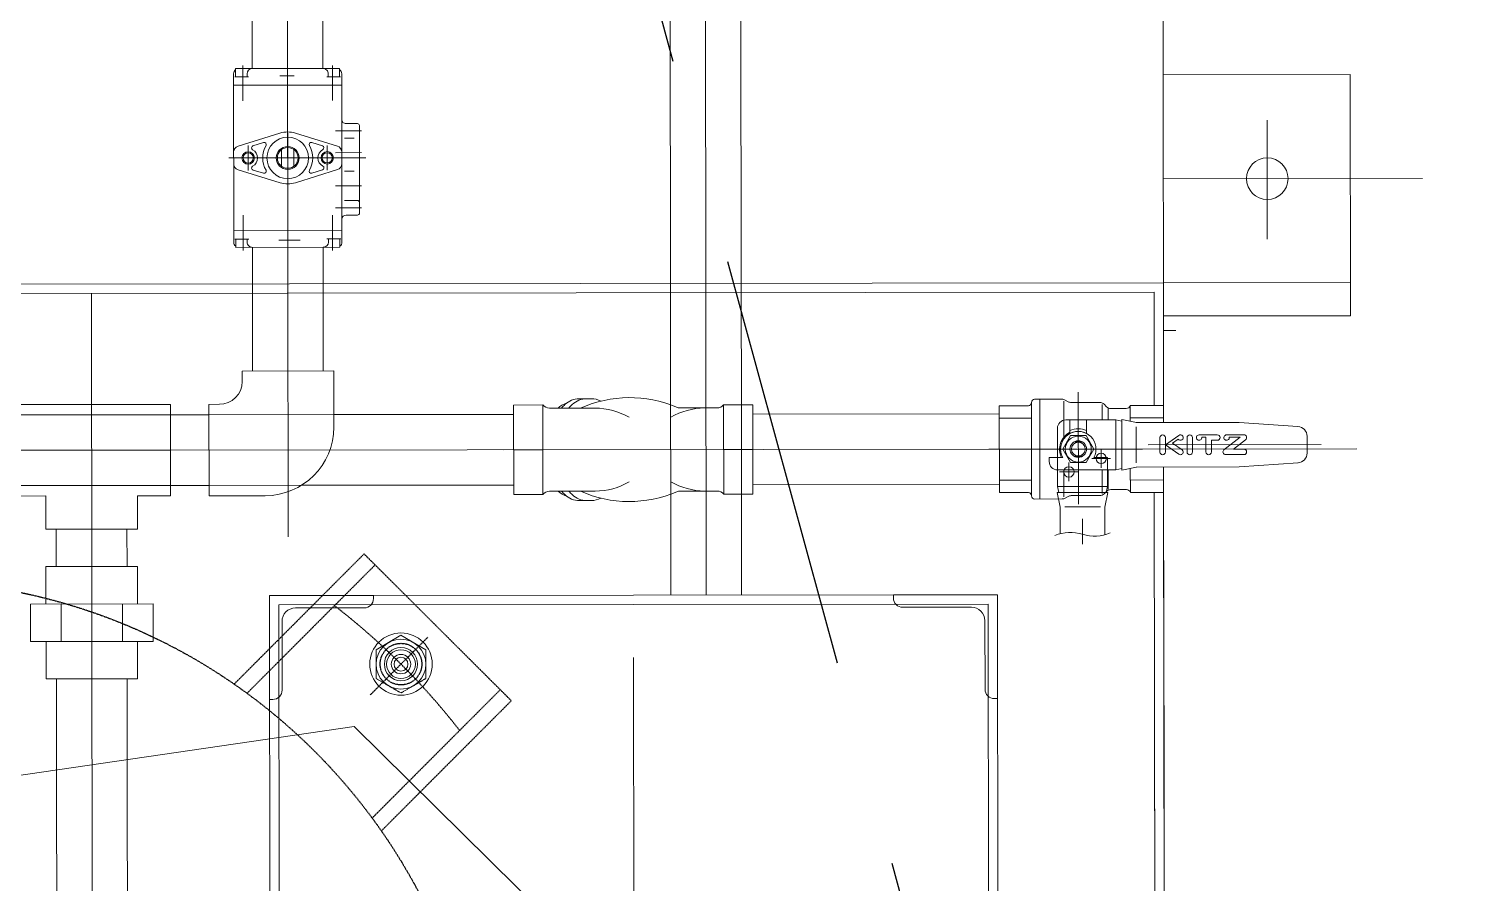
# Model space of a CAD drawing. Header units: feet. Extents: x -99009 to 3252343, y -11094690 to 9035152.
# Drawn here: x 2518224 to 2518911, y -1981062 to -1980651 of the extents above; entities that cross this region are included whole.
import ezdxf

# ---------------------------------------------------------------- set-up
doc = ezdxf.new("R2010")
doc.units = ezdxf.units.FT
for name, pattern in [('CENTER', [2, 1.25, -0.25, 0.25, -0.25]), ('DASHED2', [0.375, 0.25, -0.125]), ('HIDDEN', [0.375, 0.25, -0.125])]:
    doc.linetypes.add(name, pattern=pattern)
for name, color, linetype in [('1', 1, 'Continuous'), ('JOB', 4, 'Continuous'), ('K-CENTER', 2, 'CENTER'), ('K-LINE', 7, 'Continuous')]:
    doc.layers.add(name, color=color, linetype=linetype)

# ---------------------------------------------------------------- blocks, each defined once
blk = doc.blocks.new('lub st')
at = {"layer": 'K-LINE', "color": 2, "linetype": 'Continuous', "lineweight": 15}
for p, q in [((25969.89, 57887.72), (25969.89, 58012.41)), ((25919.89, 57977.72), (25919.89, 57887.72)), ((26035.89, 57977.72), (25919.89, 57977.72)), ((26019.89, 57887.72), (26019.89, 57977.72)), ((26035.89, 57887.72), (26035.89, 57977.72)), ((26099.89, 57410.22), (26099.89, 57980.63)), ((26097.89, 57880.28), (26097.89, 57963.53)), ((26087.19, 57924.07), (26089.16, 57952.35)), ((26093.85, 57956.72), (26101.92, 57956.72)), ((26108.58, 57924.07), (26106.61, 57952.35)), ((25941.69, 57937.72), (25998.94, 57937.72)), ((26087.19, 57874.57), (26087.19, 57924.05)), ((26093.12, 57918.03), (26093.12, 57926.36)), ((26094.19, 57919.32), (26094.19, 57924.55)), ((26094.19, 57924.55), (26100.31, 57916.75)), ((26095.46, 57927.17), (26100.03, 57921.35)), ((26100.03, 57926.36), (26100.03, 57921.35)), ((26102.65, 57917.56), (26102.65, 57926.36)), ((26108.59, 57874.57), (26108.59, 57924.05)), ((26093.12, 57904.8), (26093.12, 57913.55)), ((26095.74, 57910.7), (26095.74, 57913.55)), ((26095.74, 57910.7), (26101.34, 57910.7)), ((26094.19, 57906.09), (26094.19, 57908.08)), ((26094.19, 57908.08), (26101.34, 57908.08)), ((26094.43, 57901.62), (26101.34, 57901.62)), ((26101.34, 57899), (26094.43, 57899)), ((26097.09, 57892.01), (26100.26, 57896.58)), ((26042.89, 57887.72), (26042.89, 57893.72)), ((26097.89, 57888.58), (26093.36, 57895.08)), ((26094.43, 57888.58), (26101.34, 57888.58)), ((26097.09, 57892.01), (26095.18, 57894.75)), ((26097.89, 57888.58), (26102.41, 57895.08)), ((26078.99, 57887.72), (25669.89, 57887.72)), ((26019.89, 57887.72), (26019.89, 57287.72)), ((26078.99, 57883.22), (26024.39, 57883.22)), ((26024.39, 57883.22), (26024.39, 57292.22)), ((26078.99, 57871.72), (26078.99, 57887.72)), ((26078.99, 57887.72), (26087.19, 57887.72)), ((26084.96, 57871.72), (26084.96, 57887.72)), ((26094.43, 57885.96), (26101.34, 57885.96)), ((26108.59, 57887.72), (26120.79, 57887.72)), ((26114.81, 57871.72), (26114.81, 57887.72)), ((26120.79, 57871.72), (26120.79, 57887.72)), ((27819.89, 57887.72), (26120.79, 57887.72)), ((27815.39, 57883.22), (26120.79, 57883.22)), ((26153.49, 57887.72), (26292.89, 57887.72)), ((27265.39, 57883.22), (26224.39, 57883.22)), ((26085.76, 57867.61), (26087.2, 57874.68)), ((26099.89, 57803.72), (26099.89, 57877.58)), ((26110.01, 57867.61), (26108.57, 57874.68)), ((26078.99, 57871.72), (26086.6, 57871.72)), ((26080.39, 57862.36), (26080.39, 57869.81)), ((26089.19, 57874.54), (26106.47, 57874.54)), ((26109.17, 57871.72), (26120.79, 57871.72)), ((26119.39, 57862.36), (26119.39, 57869.81)), ((26085.89, 57861.12), (26080.39, 57861.12)), ((26085.76, 57867.61), (26110.01, 57867.61)), ((26085.89, 57864.72), (26086.48, 57867.61)), ((26085.89, 57864.72), (26109.89, 57864.72)), ((26085.89, 57850.72), (26085.89, 57864.72)), ((26104.39, 57853.22), (26104.39, 57862.22)), ((26109.89, 57864.72), (26109.3, 57867.61)), ((26109.89, 57836.72), (26109.89, 57864.72)), ((26119.39, 57861.12), (26109.89, 57861.12)), ((26077.49, 57843.3), (26077.49, 57856.98)), ((26078.36, 57859.1), (26079.51, 57860.24)), ((26078.49, 57858.22), (26085.89, 57858.22)), ((26099.89, 57854.23), (26093.39, 57850.47)), ((26099.89, 57857.72), (26108.89, 57857.72)), ((26106.39, 57850.47), (26099.89, 57854.23)), ((26103.89, 57860.72), (26103.89, 57854.22)), ((26103.89, 57860.72), (26117.89, 57860.72)), ((26109.89, 57858.22), (26121.29, 57858.22)), ((26117.89, 57860.72), (26120.78, 57860.13)), ((26117.89, 57860.72), (26117.89, 57836.72)), ((26121.41, 57859.1), (26120.26, 57860.24)), ((26120.78, 57860.85), (26120.78, 57836.6)), ((26120.78, 57860.85), (26127.84, 57859.41)), ((26122.29, 57843.3), (26122.29, 57856.98)), ((26127.7, 57857.41), (26127.7, 57840.14)), ((26127.74, 57859.42), (26141.18, 57859.42)), ((26085.89, 57850.72), (26092.39, 57850.72)), ((26085.89, 57842.72), (26085.89, 57850.72)), ((26085.89, 57850.72), (26091.39, 57850.72)), ((26093.39, 57850.47), (26093.39, 57842.97)), ((26096.39, 57844.78), (26096.39, 57848.66)), ((26103.39, 57844.78), (26103.39, 57848.66)), ((26106.39, 57842.97), (26106.39, 57850.47)), ((26133.45, 57848.72), (26145.6, 57848.72)), ((26072.49, 57846.72), (26126.39, 57846.72)), ((26076.29, 57840.42), (26077.08, 57841.8)), ((26085.89, 57842.72), (26092.39, 57842.72)), ((26085.89, 57842.72), (26085.89, 57840.72)), ((26085.89, 57842.72), (26091.82, 57842.72)), ((26093.39, 57842.97), (26099.89, 57839.22)), ((26099.89, 57839.22), (26106.39, 57842.97)), ((26106.39, 57842.22), (26115.39, 57842.22)), ((26110.89, 57846.72), (26110.89, 57837.72)), ((26123.48, 57840.42), (26122.69, 57841.8)), ((26075.89, 57825.72), (26075.89, 57838.92)), ((26076.89, 57839.72), (26094.23, 57839.72)), ((26089.89, 57836.72), (26117.89, 57836.72)), ((26103.89, 57832.72), (26103.89, 57839.22)), ((26109.89, 57839.72), (26122.89, 57839.72)), ((26117.89, 57836.72), (26120.78, 57837.31)), ((26120.78, 57836.6), (26127.84, 57838.03)), ((26123.89, 57825.72), (26123.89, 57838.92)), ((26127.74, 57838.02), (26140.59, 57838.02)), ((26075.89, 57828.22), (26123.89, 57828.22)), ((26103.89, 57832.72), (26105.89, 57832.72)), ((26077.39, 57824.22), (26122.39, 57824.22)), ((26078.99, 57808.72), (26078.99, 57822.72)), ((26084.96, 57808.72), (26084.96, 57824.22)), ((26099.89, 57824.22), (26099.89, 57808.72)), ((26114.81, 57808.72), (26114.81, 57824.22)), ((26120.79, 57808.72), (26120.79, 57822.72)), ((26078.99, 57808.72), (26120.79, 57808.72)), ((26082.89, 57690.22), (26082.89, 57808.72)), ((26116.89, 57690.22), (26116.89, 57808.72)), ((26169.89, 57807.72), (26169.89, 57757.72)), ((26219.89, 57807.72), (26169.89, 57807.72)), ((27339.89, 57807.72), (26169.89, 57807.72)), ((26169.89, 57457.72), (26169.89, 57807.72)), ((26219.89, 57807.72), (26219.89, 57806.22)), ((26174.39, 57462.22), (26174.39, 57803.22)), ((27339.89, 57803.22), (26174.39, 57803.22)), ((26215.39, 57801.72), (26182.39, 57801.72)), ((26175.89, 57762.22), (26175.89, 57795.22)), ((26169.89, 57757.72), (26171.39, 57757.72)), ((26078.39, 57690.22), (26078.39, 57676.18)), ((26121.39, 57690.22), (26078.39, 57690.22)), ((26099.89, 57695.22), (26099.89, 57570.22)), ((26099.89, 57690.22), (26099.89, 57676.18)), ((26121.39, 57690.22), (26121.39, 57676.18)), ((25882.89, 57684.72), (26024.39, 57684.72)), ((26024.39, 57684.72), (26078.39, 57684.72)), ((26078.39, 57684.72), (26121.39, 57684.72)), ((26121.39, 57684.72), (26169.89, 57684.72)), ((26121.39, 57676.18), (26078.39, 57676.18)), ((26079.89, 57655.17), (26079.89, 57673.05)), ((26119.89, 57655.17), (26119.89, 57673.05)), ((25824.77, 57667.72), (26169.89, 57667.72)), ((25882.89, 57650.72), (26024.39, 57650.72)), ((26024.39, 57650.72), (26078.42, 57650.72)), ((26078.42, 57650.72), (26121.35, 57650.72)), ((26121.35, 57650.72), (26169.89, 57650.72)), ((27304.38, 57632.72), (26199.87, 57632.72)), ((26232.93, 57498.35), (26366, 57632.72)), ((26079.89, 57592.39), (26079.89, 57614.38)), ((26119.89, 57592.39), (26119.89, 57614.38)), ((26075.39, 57612.5), (26075.39, 57606.77)), ((26124.39, 57612.5), (26124.39, 57606.77)), ((26078.39, 57575.22), (26078.39, 57589.27)), ((26121.39, 57589.27), (26078.39, 57589.27)), ((26099.89, 57589.27), (26099.89, 57575.22)), ((26121.39, 57575.22), (26121.39, 57589.27)), ((26121.39, 57575.22), (26078.39, 57575.22)), ((26082.89, 57488.72), (26082.89, 57575.22)), ((26116.89, 57561.17), (26116.89, 57575.22)), ((26116.89, 57473.19), (26116.89, 57561.17)), ((25959.39, 57504.22), (25959.39, 57438.44)), ((26169.89, 57507.72), (26171.39, 57507.72)), ((26169.89, 57507.72), (26169.89, 57457.72)), ((25942.89, 57494.72), (25942.89, 57500.22)), ((25980.89, 57501.22), (25943.89, 57501.22)), ((25946.39, 57489.72), (25946.39, 57502.22)), ((25949.89, 57493.97), (25949.89, 57498.72)), ((25956.89, 57489.72), (25956.89, 57502.22)), ((25965.86, 57493.97), (25965.86, 57498.72)), ((25972.89, 57489.72), (25972.89, 57502.22)), ((25979.89, 57493.97), (25979.89, 57500.22)), ((25985.89, 57501.22), (25980.89, 57501.22)), ((25983.39, 57489.72), (25983.39, 57502.22)), ((25986.89, 57494.72), (25986.89, 57500.22)), ((26175.89, 57503.22), (26175.89, 57470.22)), ((26299.89, 57037.72), (26232.93, 57498.35)), ((25920.39, 57491.72), (25916.39, 57491.72)), ((25916.39, 57491.72), (25916.39, 57441.72)), ((25918.89, 57492.72), (25999.89, 57492.72)), ((25920.39, 57492.16), (25920.39, 57485.55)), ((25924.39, 57492.72), (25924.39, 57440.72)), ((25947.45, 57470.44), (25953.73, 57490.61)), ((25971.32, 57470.44), (25965.04, 57490.61)), ((25994.39, 57492.72), (25994.39, 57440.72)), ((25998.39, 57492.2), (25998.39, 57485.55)), ((25998.39, 57491.72), (26002.39, 57491.72)), ((26002.39, 57441.72), (26002.39, 57491.72)), ((25882.89, 57483.72), (25916.39, 57483.72)), ((25931.83, 57488.22), (25914.89, 57488.22)), ((25920.39, 57486.25), (25918.89, 57486.25)), ((25952, 57478.31), (25953.58, 57483.42)), ((25953.39, 57485.72), (25965.34, 57485.72)), ((25966.77, 57478.31), (25965.19, 57483.42)), ((25986.94, 57488.22), (26003.89, 57488.22)), ((25998.39, 57486.25), (25999.89, 57486.25)), ((26002.39, 57483.72), (26024.39, 57483.72)), ((26024.39, 57483.72), (26061.89, 57483.72)), ((26088.89, 57488.72), (26061.89, 57488.72)), ((26061.89, 57488.72), (26061.89, 57444.72)), ((26082.89, 57488.72), (26082.89, 57428.72)), ((26099.89, 57486.83), (26099.89, 57428.72)), ((25919.89, 57462.99), (25919.89, 57469.79)), ((25955.39, 57469.72), (25963.39, 57469.72)), ((25998.89, 57462.39), (25998.89, 57472.59)), ((26116.89, 57473.19), (26116.89, 57428.72)), ((25824.77, 57466.72), (26141.72, 57466.72)), ((25911.39, 57466.72), (26007.39, 57466.72)), ((25947.45, 57463.01), (25953.73, 57442.83)), ((25955.39, 57463.72), (25963.39, 57463.72)), ((25971.32, 57463.01), (25965.04, 57442.83)), ((26215.39, 57463.72), (26182.39, 57463.72)), ((26169.89, 57457.72), (26219.89, 57457.72)), ((27339.89, 57457.72), (26169.89, 57457.72)), ((27335.39, 57462.22), (26174.39, 57462.22)), ((26219.89, 57457.72), (26219.89, 57459.22)), ((25882.89, 57449.72), (25916.39, 57449.72)), ((25952, 57455.13), (25953.58, 57450.02)), ((25966.77, 57455.13), (25965.19, 57450.02)), ((26002.39, 57449.72), (26024.39, 57449.72)), ((26024.39, 57449.72), (26061.89, 57449.72)), ((26121.89, 57455.72), (26121.89, 57428.72)), ((25931.83, 57445.22), (25914.89, 57445.22)), ((25920.39, 57447.19), (25918.89, 57447.19)), ((25920.39, 57441.27), (25920.39, 57447.89)), ((25953.39, 57447.72), (25965.34, 57447.72)), ((25986.94, 57445.22), (26003.89, 57445.22)), ((25998.39, 57441.3), (25998.39, 57447.89)), ((25998.39, 57447.19), (25999.89, 57447.19)), ((26066.89, 57444.72), (26061.89, 57444.72)), ((25920.39, 57441.72), (25916.39, 57441.72)), ((25918.89, 57440.72), (25999.89, 57440.72)), ((25998.39, 57441.72), (26002.39, 57441.72)), ((26077.89, 57433.72), (26077.89, 57428.72)), ((26121.89, 57428.72), (26077.89, 57428.72)), ((26082.89, 57410.22), (26082.89, 57428.72)), ((26116.89, 57428.72), (26116.89, 57260.72)), ((26116.89, 57410.22), (26116.89, 57428.72)), ((26077.89, 57410.22), (26077.89, 57334.22)), ((26077.89, 57410.22), (26082.89, 57410.22)), ((26082.89, 57410.22), (26116.89, 57410.22)), ((26082.89, 57410.22), (26082.89, 57260.72)), ((26099.89, 57410.22), (26099.89, 57073.49)), ((26116.89, 57410.22), (26121.89, 57410.22)), ((26121.89, 57410.22), (26121.89, 57394.22)), ((26173.89, 57401.72), (26173.89, 57342.72)), ((26191.89, 57401.72), (26173.89, 57401.72)), ((26191.89, 57401.72), (26191.89, 57342.72)), ((26121.89, 57394.22), (26137.89, 57394.22)), ((26137.89, 57394.22), (26137.89, 57350.22)), ((26155.89, 57394.22), (26173.89, 57394.22)), ((26155.89, 57394.22), (26155.89, 57350.22)), ((26191.89, 57394.22), (26209.89, 57394.22)), ((26209.89, 57350.22), (26209.89, 57394.22)), ((26155.89, 57389.22), (26137.89, 57389.22)), ((26271.89, 57389.22), (26209.89, 57389.22)), ((26331.89, 57389.22), (26271.89, 57389.22)), ((26173.89, 57386.97), (26191.89, 57386.97)), ((26777.89, 57372.22), (26024.39, 57372.22)), ((26191.89, 57372.22), (26173.89, 57372.22)), ((26155.89, 57355.22), (26137.89, 57355.22)), ((26173.89, 57357.47), (26191.89, 57357.47)), ((26271.89, 57355.22), (26209.89, 57355.22)), ((26316.35, 57355.22), (26271.89, 57355.22)), ((26121.89, 57334.22), (26121.89, 57350.22)), ((26121.89, 57350.22), (26137.89, 57350.22)), ((26155.89, 57350.22), (26173.89, 57350.22)), ((26191.89, 57350.22), (26209.89, 57350.22)), ((26173.89, 57342.72), (26191.89, 57342.72))]:
    blk.add_line(p, q, dxfattribs=at)
for centre, radius in [((25969.89, 57937.72), 10), ((26104.39, 57857.72), 2.5), ((26099.89, 57846.72), 6.25), ((26099.89, 57846.72), 4), ((26099.89, 57846.72), 3.32), ((26110.89, 57842.22), 2.5), ((25959.39, 57485.72), 3), ((25959.39, 57485.72), 2.46), ((25959.39, 57466.72), 10), ((25959.39, 57466.72), 5.5), ((25959.39, 57466.72), 5), ((25959.39, 57447.72), 3), ((25959.39, 57447.72), 2.46)]:
    blk.add_circle(centre, radius, dxfattribs=at)
for centre, radius, start, end in [((26093.85, 57952.02), 4.7, 90, 176), ((26101.92, 57952.02), 4.7, 4, 90), ((26094.43, 57926.36), 1.31, 38.11887, 179.99993), ((26101.34, 57926.36), 1.31, 0.00002, 179.99993), ((26094.43, 57918.03), 1.31, 179.99998, 100.5465), ((26101.34, 57917.56), 1.31, 218.11894, 0.00006), ((26094.43, 57913.55), 1.31, 0.00002, 179.99998), ((26101.34, 57909.39), 1.31, 270.00004, 90.00002), ((26094.43, 57904.8), 1.31, 179.99998, 100.5465), ((26094.43, 57900.31), 1.31, 89.99996, 269.99996), ((26094.43, 57895.83), 1.31, 304.83646, 214.83247), ((26101.34, 57895.83), 1.31, 89.99996, 145.16735), ((26101.34, 57900.31), 1.31, 270.00004, 90.00002), ((26101.34, 57895.83), 1.31, 325.16747, 89.99996), ((26094.43, 57887.27), 1.31, 89.99996, 269.99996), ((26101.34, 57887.27), 1.31, 270.00004, 90.00002), ((26078.39, 57869.81), 2, 0.00002, 72.54221), ((26121.39, 57869.81), 2, 107.45779, 179.99998), ((26077.39, 57862.36), 3, 315, 0.00002), ((26122.39, 57862.36), 3, 179.99998, 225), ((26122.81, 57854.57), 19, 342.06329, 23.16868), ((26080.49, 57856.98), 3, 135, 179.99998), ((26099.89, 57846.72), 8.5, 61.92751, 208.0725), ((26119.29, 57856.98), 3, 0.00002, 45), ((26099.89, 57846.72), 9.75, 155.77904, 204.22093), ((26099.89, 57846.72), 8.5, 151.92751, 298.07249), ((26158.96, 57842.87), 19, 162.0633, 203.16869), ((26078.89, 57838.92), 3, 149.99999, 179.99998), ((26074.49, 57843.3), 3, 329.99997, 0.00002), ((26089.89, 57840.72), 4, 180.00002, 269.99999), ((26099.89, 57846.72), 9, 206.38779, 296.3878), ((26125.29, 57843.3), 3, 179.99998, 210.00003), ((26120.89, 57838.92), 3, 0.00002, 30.00001), ((26105.89, 57836.72), 4, 270.00002, 0), ((26077.39, 57825.72), 1.5, 179.99998, 270.00002), ((26077.49, 57822.72), 1.5, 0.00002, 90), ((26122.29, 57822.72), 1.5, 90, 179.99998), ((26122.39, 57825.72), 1.5, 270.00002, 0), ((26215.39, 57806.22), 4.5, 270, 0), ((26182.39, 57795.22), 6.5, 90, 180), ((26171.39, 57762.22), 4.5, 270, 0), ((26075.89, 57673.05), 4, 359.99998, 51.31782), ((26123.89, 57673.05), 4, 128.68218, 180.00002), ((26113.25, 57667.39), 33.36, 180.56414, 209.97908), ((26086.52, 57667.39), 33.36, 330.02092, 359.43586), ((26075.89, 57655.17), 4, 336.78023, 0.00004), ((26123.89, 57655.17), 4, 179.99996, 203.21977), ((26132.6, 57630.84), 57.71, 156.78022, 204.02256), ((26067.17, 57630.84), 57.71, 335.97744, 23.21978), ((26113.25, 57614.05), 33.36, 150.0209, 179.43584), ((26086.52, 57614.05), 33.36, 0.56416, 29.9791), ((26085.39, 57612.5), 10, 152.28049, 180.00002), ((26114.39, 57612.5), 10, 359.99998, 27.71951), ((26085.39, 57610.31), 10, 179.99996, 223.53118), ((26114.39, 57610.31), 10, 316.46882, 0.00004), ((26085.39, 57606.77), 10, 180.00002, 223.56112), ((26088.89, 57604.53), 12, 199.47169, 221.40962), ((26099.89, 57624.08), 30, 223.53118, 228.18968), ((26099.89, 57624.08), 30, 311.81032, 316.46882), ((26110.89, 57604.53), 12, 318.59038, 340.52832), ((26114.39, 57606.77), 10, 316.43888, 359.99998), ((26099.89, 57620.55), 30, 223.53118, 228.18968), ((26099.89, 57620.55), 30, 311.81032, 316.46882), ((26075.89, 57592.39), 4, 308.68219, 0.00004), ((26123.89, 57592.39), 4, 179.99996, 231.31781), ((26171.39, 57503.22), 4.5, 0, 90), ((25943.89, 57500.22), 1, 90.00002, 180.00002), ((25980.89, 57500.22), 1, 90.00002, 180.00002), ((25985.89, 57500.22), 1, 359.99996, 89.99995), ((25918.89, 57490.22), 2.5, 90.00002, 143.13011), ((25940.89, 57494.72), 2, 269.99998, 0.00002), ((25956.59, 57489.72), 3, 90.00002, 162.71363), ((25962.18, 57489.72), 3, 17.28637, 90.00002), ((25988.89, 57494.72), 2, 180.00002, 269.99998), ((25999.89, 57490.22), 2.5, 36.86989, 90.00002), ((25918.89, 57483.75), 2.5, 90.00002, 180.00002), ((25954.54, 57483.12), 1, 28.2256, 162.71346), ((25959.39, 57485.72), 4.5, 208.22544, 331.77456), ((25964.23, 57483.12), 1, 17.28653, 151.7744), ((25999.89, 57483.75), 2.5, 0.00004, 89.99996), ((26088.89, 57455.72), 33, 0, 90), ((25952.95, 57478.02), 1, 162.71396, 299.66437), ((25959.39, 57466.72), 12, 60.33547, 119.66457), ((25965.82, 57478.02), 1, 240.3356, 17.28608), ((25959.39, 57466.72), 12.5, 162.71363, 197.28635), ((25959.39, 57466.72), 12.5, 342.71363, 17.28635), ((26182.39, 57470.22), 6.5, 180, 270), ((26215.39, 57459.22), 4.5, 0, 90), ((25952.95, 57455.42), 1, 60.33552, 197.28619), ((25959.39, 57466.72), 12, 240.33543, 299.66459), ((25965.82, 57455.42), 1, 342.71379, 119.66444), ((25918.89, 57449.69), 2.5, 180.00002, 269.99998), ((25954.54, 57450.32), 1, 197.28632, 331.77467), ((25959.39, 57447.72), 4.5, 28.22544, 151.77456), ((25964.23, 57450.32), 1, 208.22533, 342.71368), ((25999.89, 57449.69), 2.5, 269.99998, 0.00002), ((25956.59, 57443.72), 3, 197.28637, 269.99998), ((25962.18, 57443.72), 3, 269.99998, 342.71363), ((26066.89, 57433.72), 11, 0, 90), ((25918.89, 57443.22), 2.5, 216.86989, 269.99998), ((25999.89, 57443.22), 2.5, 269.99998, 323.13011)]:
    blk.add_arc(centre, radius, start, end, dxfattribs=at)
blk = doc.blocks.new('G$C14752FE2')
at = {"color": 0, "linetype": 'ByBlock', "lineweight": -2}
for p, q in [((-11.99, 6.93), (-11.99, -6.92)), ((11.99, -6.92), (11.99, 6.93)), ((-11.99, -6.92), (0, -13.85)), ((0, -13.85), (11.99, -6.92))]:
    blk.add_line(p, q, dxfattribs=at)
at = {"layer": 'K-LINE', "color": 0, "linetype": 'Continuous', "lineweight": -2}
for p, q in [((0, 13.85), (-11.99, 6.93)), ((11.99, 6.93), (0, 13.85))]:
    blk.add_line(p, q, dxfattribs=at)
for radius in [15, 11.99, 8, 4.67, 3.33]:
    blk.add_circle((0, 0), radius, dxfattribs=at)
at = {"layer": 'K-LINE', "color": 1, "linetype": 'Continuous', "lineweight": -2}
blk.add_circle((0, 0), 6.92, dxfattribs=at)
blk = doc.blocks.new('G$C8031A418')
at = {"layer": 'K-CENTER', "color": 1, "linetype": 'HIDDEN'}
blk.add_line((2546.68, -1996.68), (2574.39, -2024.39), dxfattribs=at)
blk.add_arc((2800, -2250), 340, 127.81924, 142.18076, dxfattribs=at)
at = {"layer": 'K-LINE', "color": 1, "linetype": 'HIDDEN'}
for p, q in [((2506.55, -2027.26), (2577.26, -1956.55)), ((2577.26, -1956.55), (2639.83, -2019.12)), ((2571.96, -1961.85), (2633.64, -2023.54)), ((2511.85, -2021.96), (2573.54, -2083.64)), ((2506.55, -2027.26), (2569.12, -2089.83))]:
    blk.add_line(p, q, dxfattribs=at)
for centre, radius in [((2800, -2250), 281), ((2559.58, -2009.58), 10)]:
    blk.add_circle(centre, radius, dxfattribs=at)
at = {"layer": 'K-LINE', "color": 1, "linetype": 'HIDDEN', "lineweight": 15, "xscale": -1, "rotation": 89.99999999999991}
blk.add_blockref('G$C14752FE2', (2559.58, -2009.58), dxfattribs=at)

msp = doc.modelspace()

# ---------------------------------------------------------------- linework, layer by layer
at = {"layer": '1'}
msp.add_arc((2520410.24778, -1978395.99612), 100000, 84.1346387202, 194.3871675539, dxfattribs=at)
at = {"layer": 'JOB', "color": 30, "linetype": 'DASHED2', "ltscale": 800, "true_color": 0xf26722}
msp.add_line((2518245.05004, -1979604.98716), (2519318.21329, -1983541.87875), dxfattribs=at)

# ---------------------------------------------------------------- block references
at = {"layer": 'K-LINE', "color": 1, "linetype": 'HIDDEN', "lineweight": 15, "rotation": 270.0650517140735}
msp.add_blockref('lub st', (2460852.96034, -1954818.71445), dxfattribs=at)
at = {"layer": 'K-LINE', "color": 3, "linetype": 'Continuous', "lineweight": 25, "rotation": 270.0650517140735}
msp.add_blockref('G$C8031A418', (2520410.24608, -1978394.49612), dxfattribs=at)

doc.saveas('drawing.dxf')
